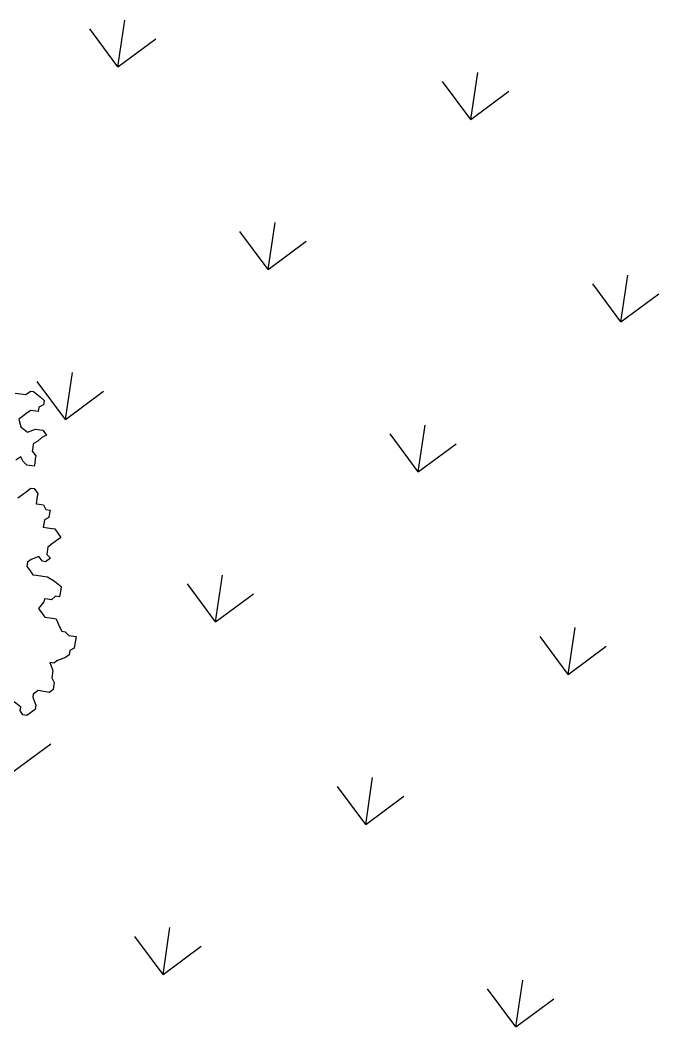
# Model space of a CAD drawing. Header units: millimetres. Extents: x 338 to 506, y 179 to 335.
# Drawn here: x 468.29 to 473.44, y 229.93 to 238.05 of the extents above; entities that cross this region are included whole.
import ezdxf

# ---------------------------------------------------------------- set-up
doc = ezdxf.new("R2010")
doc.units = ezdxf.units.MM
for name, color, linetype in [('ANDEN', 251, 'Continuous'), ('ARBOL-TOP', 3, 'Continuous'), ('MUROS', 32, 'Continuous')]:
    doc.layers.add(name, color=color, linetype=linetype)

# ---------------------------------------------------------------- blocks, each defined once
blk = doc.blocks.new('*X965')
at = {"color": 0}
for p, q in [((63.6497, 25.7489), (63.9191, 26.0183)), ((66.5233, 25.7489), (66.7927, 26.0183)), ((60.776, 25.7489), (61.0454, 25.4795)), ((63.6497, 25.7489), (63.9191, 25.4795)), ((63.6497, 25.7489), (64.0307, 25.7489)), ((66.5233, 25.7489), (66.7927, 25.4795)), ((66.5233, 25.7489), (66.9043, 25.7489)), ((59.3391, 24.3121), (59.6085, 24.5815)), ((62.2128, 24.3121), (62.4822, 24.5815)), ((65.0865, 24.3121), (65.3559, 24.5815)), ((59.3391, 24.3121), (59.6085, 24.0426)), ((59.3391, 24.3121), (59.7201, 24.3121)), ((62.2128, 24.3121), (62.4822, 24.0426)), ((62.2128, 24.3121), (62.5938, 24.3121)), ((65.0865, 24.3121), (65.3559, 24.0426)), ((65.0865, 24.3121), (65.4675, 24.3121)), ((60.776, 22.8752), (61.0454, 23.1446)), ((63.6497, 22.8752), (63.9191, 23.1446)), ((66.5233, 22.8752), (66.7927, 23.1446)), ((60.776, 22.8752), (61.0454, 22.6058)), ((60.776, 22.8752), (61.157, 22.8752)), ((63.6497, 22.8752), (63.9191, 22.6058)), ((63.6497, 22.8752), (64.0307, 22.8752)), ((66.5233, 22.8752), (66.7927, 22.6058)), ((66.5233, 22.8752), (66.9043, 22.8752)), ((59.3391, 21.4384), (59.6085, 21.7078)), ((62.2128, 21.4384), (62.4822, 21.7078)), ((65.0865, 21.4384), (65.3559, 21.7078)), ((59.3391, 21.4384), (59.6085, 21.169)), ((59.3391, 21.4384), (59.7201, 21.4384)), ((62.2128, 21.4384), (62.4822, 21.169)), ((62.2128, 21.4384), (62.5938, 21.4384)), ((65.0865, 21.4384), (65.3559, 21.169)), ((65.0865, 21.4384), (65.4675, 21.4384))]:
    blk.add_line(p, q, dxfattribs=at)
blk = doc.blocks.new('ARBOLITO')
at = {"linetype": 'ByBlock'}
for points in [[(463.2021, 69.4124), (463.2229, 69.4124), (463.2312, 69.4207), (463.2375, 69.4207), (463.252, 69.4124), (463.2603, 69.4062), (463.2603, 69.3979), (463.252, 69.3917), (463.252, 69.3833), (463.2375, 69.3833), (463.2312, 69.3771), (463.2229, 69.3688), (463.2167, 69.3626), (463.2229, 69.348), (463.2375, 69.3397), (463.252, 69.348), (463.2603, 69.348), (463.2665, 69.348), (463.2749, 69.3397), (463.2665, 69.3335), (463.2603, 69.3252), (463.252, 69.3189), (463.252, 69.3106), (463.252, 69.3044), (463.2603, 69.2961), (463.2603, 69.2898), (463.2603, 69.2815), (463.2603, 69.2753), (463.2458, 69.2753), (463.2375, 69.2815), (463.2312, 69.2898), (463.2229, 69.2815)], [(463.2375, 69.2088), (463.2458, 69.2171), (463.252, 69.2233), (463.2603, 69.2317), (463.2665, 69.2317), (463.2749, 69.2233), (463.2749, 69.2171), (463.2749, 69.2026), (463.2811, 69.2026), (463.2894, 69.2026), (463.2956, 69.1943), (463.3039, 69.1943), (463.3039, 69.188), (463.3039, 69.1797), (463.2956, 69.1735), (463.2956, 69.1652), (463.2956, 69.1589), (463.3039, 69.1589), (463.3185, 69.1589), (463.333, 69.1444), (463.3247, 69.1361), (463.3185, 69.1298), (463.3102, 69.1215), (463.3102, 69.107), (463.3185, 69.1008), (463.3102, 69.0924), (463.3039, 69.0924), (463.2956, 69.1008), (463.2811, 69.0924), (463.2749, 69.0862), (463.2749, 69.0779), (463.2811, 69.0717), (463.2894, 69.0633), (463.2956, 69.0633), (463.3185, 69.0633), (463.333, 69.0571), (463.3476, 69.0488), (463.3476, 69.0426), (463.3476, 69.028), (463.3393, 69.028), (463.333, 69.0197), (463.3247, 69.0197), (463.3185, 69.0197), (463.3185, 69.0135), (463.3102, 68.9989), (463.3185, 68.9906), (463.3247, 68.9844), (463.3393, 68.9844), (463.3476, 68.9844), (463.3559, 68.9698), (463.3621, 68.9615), (463.3684, 68.9615), (463.3767, 68.9553), (463.3912, 68.9553), (463.3912, 68.9408), (463.3912, 68.9324), (463.3829, 68.9262), (463.3829, 68.9179), (463.3767, 68.9117), (463.3621, 68.9034), (463.3559, 68.8971), (463.3476, 68.8971), (463.3559, 68.8826), (463.3559, 68.868), (463.3621, 68.8597), (463.3621, 68.8452), (463.3559, 68.8389), (463.333, 68.8389), (463.3247, 68.8306), (463.3247, 68.8244), (463.333, 68.8098), (463.333, 68.8015), (463.3185, 68.787), (463.3102, 68.787), (463.3039, 68.7953), (463.3039, 68.8015), (463.2894, 68.8098)], [(463.2021, 69.4124), (463.2229, 69.4124), (463.2312, 69.4207), (463.2375, 69.4207), (463.252, 69.4124), (463.2603, 69.4062), (463.2603, 69.3979), (463.252, 69.3917), (463.252, 69.3833), (463.2375, 69.3833), (463.2312, 69.3771), (463.2229, 69.3688), (463.2167, 69.3626), (463.2229, 69.348), (463.2375, 69.3397), (463.252, 69.348), (463.2603, 69.348), (463.2665, 69.348), (463.2749, 69.3397), (463.2665, 69.3335), (463.2603, 69.3252), (463.252, 69.3189), (463.252, 69.3106), (463.252, 69.3044), (463.2603, 69.2961), (463.2603, 69.2898), (463.2603, 69.2815), (463.2603, 69.2753), (463.2458, 69.2753), (463.2375, 69.2815), (463.2312, 69.2898), (463.2229, 69.2815)], [(463.2375, 69.2088), (463.2458, 69.2171), (463.252, 69.2233), (463.2603, 69.2317), (463.2665, 69.2317), (463.2749, 69.2233), (463.2749, 69.2171), (463.2749, 69.2026), (463.2811, 69.2026), (463.2894, 69.2026), (463.2956, 69.1943), (463.3039, 69.1943), (463.3039, 69.188), (463.3039, 69.1797), (463.2956, 69.1735), (463.2956, 69.1652), (463.2956, 69.1589), (463.3039, 69.1589), (463.3185, 69.1589), (463.333, 69.1444), (463.3247, 69.1361), (463.3185, 69.1298), (463.3102, 69.1215), (463.3102, 69.107), (463.3185, 69.1008), (463.3102, 69.0924), (463.3039, 69.0924), (463.2956, 69.1008), (463.2811, 69.0924), (463.2749, 69.0862), (463.2749, 69.0779), (463.2811, 69.0717), (463.2894, 69.0633), (463.2956, 69.0633), (463.3185, 69.0633), (463.333, 69.0571), (463.3476, 69.0488), (463.3476, 69.0426), (463.3476, 69.028), (463.3393, 69.028), (463.333, 69.0197), (463.3247, 69.0197), (463.3185, 69.0197), (463.3185, 69.0135), (463.3102, 68.9989), (463.3185, 68.9906), (463.3247, 68.9844), (463.3393, 68.9844), (463.3476, 68.9844), (463.3559, 68.9698), (463.3621, 68.9615), (463.3684, 68.9615), (463.3767, 68.9553), (463.3912, 68.9553), (463.3912, 68.9408), (463.3912, 68.9324), (463.3829, 68.9262), (463.3829, 68.9179), (463.3767, 68.9117), (463.3621, 68.9034), (463.3559, 68.8971), (463.3476, 68.8971), (463.3559, 68.8826), (463.3559, 68.868), (463.3621, 68.8597), (463.3621, 68.8452), (463.3559, 68.8389), (463.333, 68.8389), (463.3247, 68.8306), (463.3247, 68.8244), (463.333, 68.8098), (463.333, 68.8015), (463.3185, 68.787), (463.3102, 68.787), (463.3039, 68.7953), (463.3039, 68.8015), (463.2894, 68.8098)]]:
    blk.add_lwpolyline(points, dxfattribs=at)
blk = doc.blocks.new('A$C7152A42C')
at = {"layer": 'ANDEN', "color": 251, "linetype": 'Continuous'}
blk.add_blockref('*X965', (0, 0), dxfattribs=at)
at = {"layer": 'ARBOL-TOP', "color": 3, "linetype": 'ByBlock', "xscale": 4.090679926752369, "yscale": 4.090679926752369, "zscale": 4.090679926752369, "rotation": 270}
blk.add_blockref('ARBOLITO', (-220.14418, 1920.99168), dxfattribs=at)

msp = doc.modelspace()

# ---------------------------------------------------------------- block references
at = {"layer": 'MUROS', "color": 32, "rotation": 81.53046525965426}
msp.add_blockref('A$C7152A42C', (484.7482, 168.0844), dxfattribs=at)

doc.saveas('drawing.dxf')
